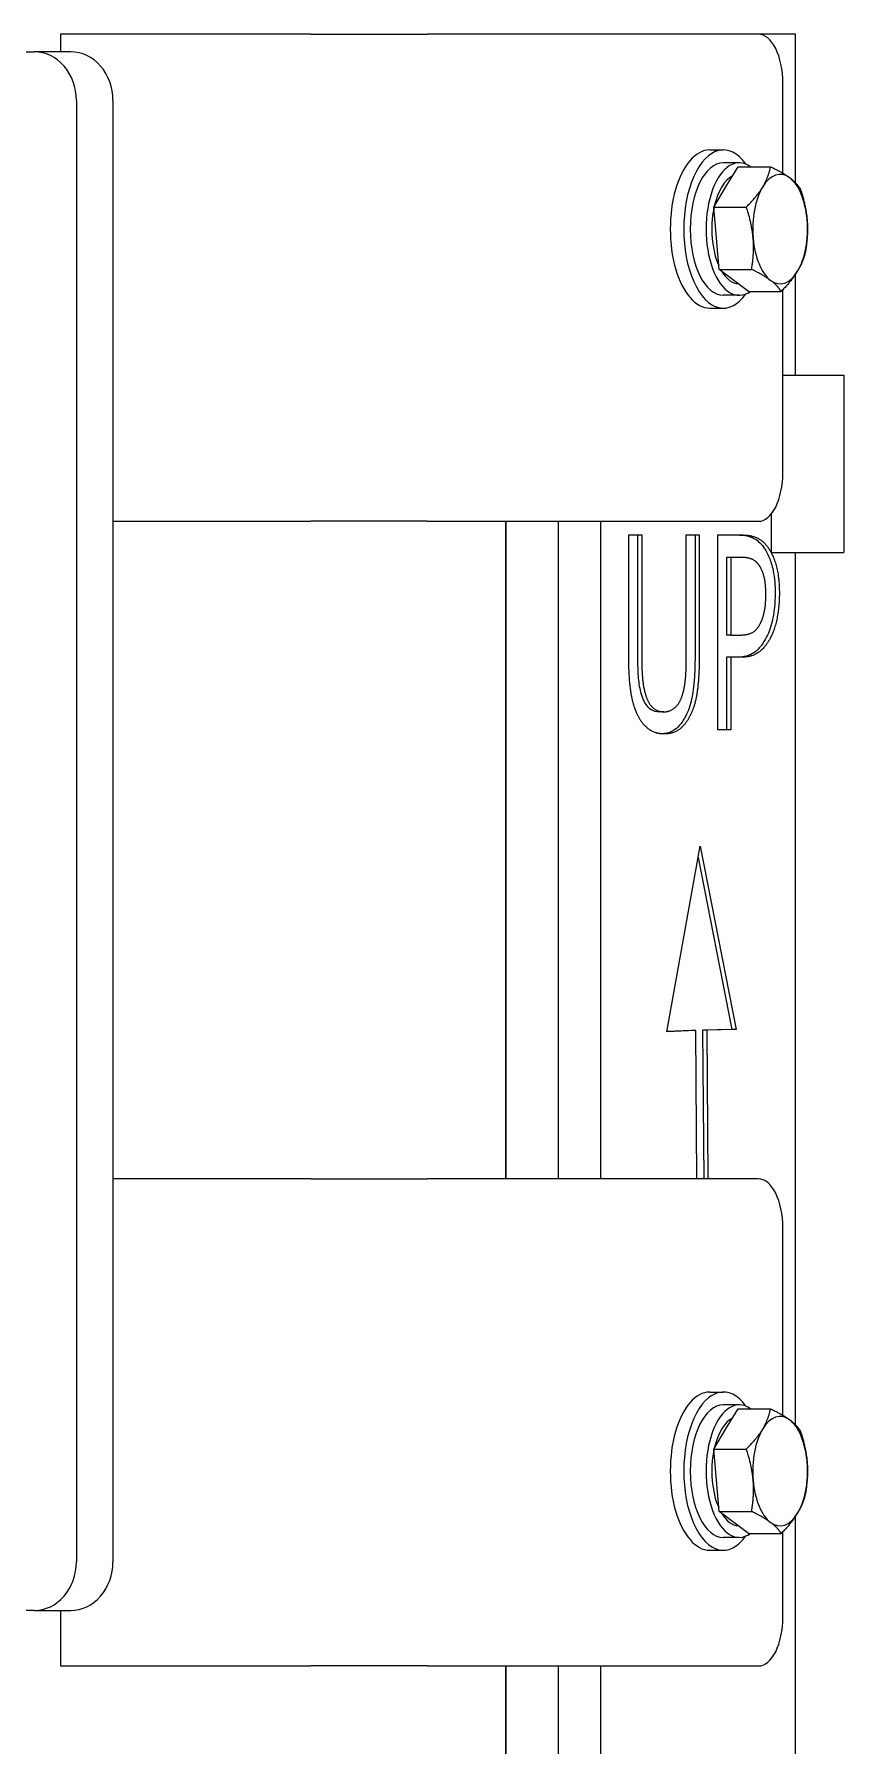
# Model space of a CAD drawing. Header units: inches. Extents: x 12 to 318, y 5 to 204.
# Drawn here: x 240.1 to 244.25, y 78.88 to 87.67 of the extents above; entities that cross this region are included whole.
import ezdxf

# ---------------------------------------------------------------- set-up
doc = ezdxf.new("R2010")
doc.units = ezdxf.units.IN
doc.header["$LTSCALE"] = 9.5
doc.header["$MEASUREMENT"] = 0
doc.layers.add('Visible', color=7, linetype='Continuous', lineweight=18)

msp = doc.modelspace()

# ---------------------------------------------------------------- linework, layer by layer
at = {"layer": 'Visible'}
for p, q in [((240.232354, 87.669365), (240.232354, 87.579365)), ((241.516977, 87.669365), (240.232354, 87.669365)), ((241.516977, 87.669365), (242.114613, 87.669365)), ((243.81554, 87.669365), (242.114613, 87.669365)), ((244.005029, 87.669365), (243.81554, 87.669365)), ((244.005029, 86.907498), (244.005029, 87.669365)), ((228.405472, 87.579365), (240.096815, 87.579365)), ((240.284315, 87.579365), (240.096815, 87.579365)), ((243.94054, 86.955926), (243.94054, 87.419365)), ((240.313321, 87.329365), (240.313321, 79.829365)), ((240.500821, 87.329365), (240.500821, 79.829365)), ((243.56554, 87.075365), (243.634822, 87.075365)), ((243.716229, 87.009365), (243.634822, 87.009365)), ((243.648251, 86.885756), (243.710718, 86.989255)), ((243.710718, 86.989255), (243.877776, 86.989255)), ((243.585784, 86.782258), (243.648251, 86.885756)), ((243.585784, 86.782258), (243.752842, 86.782258)), ((243.599367, 86.622313), (243.585784, 86.782258)), ((243.612949, 86.462368), (243.599367, 86.622313)), ((243.612949, 86.462368), (243.780007, 86.462368)), ((243.688999, 86.405921), (243.612949, 86.462368)), ((243.765048, 86.349475), (243.688999, 86.405921)), ((243.94054, 85.419365), (243.94054, 86.358055)), ((244.005029, 85.919365), (244.005029, 86.4354)), ((243.716229, 86.329365), (243.634822, 86.329365)), ((243.765048, 86.349475), (243.932106, 86.349475)), ((243.56554, 86.263365), (243.634822, 86.263365)), ((243.94054, 85.919365), (244.25348, 85.919365)), ((244.25348, 85.919365), (244.25348, 85.009841)), ((240.500821, 85.169365), (241.516977, 85.169365)), ((242.114613, 85.169365), (241.516977, 85.169365)), ((242.114613, 85.169365), (243.81554, 85.169365)), ((242.517482, 81.794365), (242.517482, 85.169365)), ((242.517484, 85.169365), (242.517484, 81.794365)), ((242.788523, 81.794365), (242.788523, 85.169365)), ((243.005029, 85.169365), (243.005029, 81.794365)), ((243.880029, 85.205204), (243.880029, 85.009841)), ((243.149598, 84.475208), (243.149598, 85.099195)), ((243.149598, 85.099195), (243.216049, 85.099195)), ((243.194398, 85.099195), (243.194398, 84.475208)), ((243.216049, 85.099195), (243.216049, 84.475208)), ((243.444979, 84.471966), (243.444979, 85.099195)), ((243.444979, 85.099195), (243.51143, 85.099195)), ((243.489779, 85.099195), (243.489779, 84.475208)), ((243.51143, 85.099195), (243.51143, 84.475208)), ((243.606649, 84.099195), (243.606649, 85.099195)), ((243.606649, 85.099195), (243.732256, 85.099195)), ((243.673099, 84.984122), (243.651449, 84.984122)), ((243.651449, 84.984122), (243.651449, 84.585419)), ((243.673099, 84.984122), (243.673099, 84.585419)), ((243.728205, 84.984122), (243.673099, 84.984122)), ((243.880029, 85.009841), (244.25348, 85.009841)), ((244.005029, 80.532498), (244.005029, 85.009841)), ((243.673099, 84.585419), (243.651449, 84.585419)), ((243.673099, 84.585419), (243.71848, 84.585419)), ((243.673099, 84.471966), (243.651449, 84.471966)), ((243.651449, 84.471966), (243.651449, 84.099195)), ((243.72942, 84.471966), (243.673099, 84.471966)), ((243.673099, 84.471966), (243.673099, 84.099195)), ((243.330312, 84.191577), (243.308661, 84.191577)), ((243.673099, 84.099195), (243.606649, 84.099195)), ((243.345324, 82.549822), (243.51547, 83.502025)), ((243.51547, 83.502025), (243.700198, 82.561098)), ((243.505154, 83.444292), (243.678547, 82.561098)), ((243.49341, 82.555323), (243.345324, 82.549822)), ((243.471759, 82.555323), (243.345468, 82.550631)), ((243.49341, 82.555323), (243.471759, 82.555323)), ((243.498502, 81.794365), (243.49341, 82.555323)), ((243.678547, 82.561098), (243.528404, 82.556905)), ((243.528404, 82.556905), (243.534172, 81.794365)), ((243.550055, 82.556905), (243.528404, 82.556905)), ((243.700198, 82.561098), (243.550055, 82.556905)), ((243.550055, 82.556905), (243.555822, 81.794365)), ((243.700198, 82.561098), (243.678547, 82.561098)), ((241.516977, 81.794365), (240.500821, 81.794365)), ((241.516977, 81.794365), (242.114613, 81.794365)), ((243.81554, 81.794365), (242.114613, 81.794365)), ((243.94054, 80.580926), (243.94054, 81.544365)), ((243.56554, 80.700365), (243.634822, 80.700365)), ((243.716229, 80.634365), (243.634822, 80.634365)), ((243.648251, 80.510756), (243.710718, 80.614255)), ((243.710718, 80.614255), (243.877776, 80.614255)), ((243.585784, 80.407258), (243.648251, 80.510756)), ((243.585784, 80.407258), (243.752842, 80.407258)), ((243.599367, 80.247313), (243.585784, 80.407258)), ((243.612949, 80.087368), (243.599367, 80.247313)), ((243.612949, 80.087368), (243.780007, 80.087368)), ((243.688999, 80.030921), (243.612949, 80.087368)), ((243.765048, 79.974475), (243.688999, 80.030921)), ((244.005029, 76.919365), (244.005029, 80.0604)), ((243.716229, 79.954365), (243.634822, 79.954365)), ((243.765048, 79.974475), (243.932106, 79.974475)), ((243.94054, 79.544365), (243.94054, 79.983055)), ((243.56554, 79.888365), (243.634822, 79.888365)), ((240.096815, 79.579365), (237.096761, 79.579365)), ((240.096815, 79.579365), (240.284315, 79.579365)), ((240.232354, 79.579365), (240.232354, 79.294365)), ((240.232354, 79.294365), (241.516977, 79.294365)), ((242.114613, 79.294365), (241.516977, 79.294365)), ((242.114613, 79.294365), (243.81554, 79.294365)), ((242.517482, 76.669365), (242.517482, 79.294365)), ((242.517484, 79.294365), (242.517484, 76.669365)), ((242.788523, 76.669365), (242.788523, 79.294365)), ((243.005029, 79.294365), (243.005029, 76.669365))]:
    msp.add_line(p, q, dxfattribs=at)
for centre, major_axis, ratio, start_param, end_param in [((243.81554, 87.419365), (0, 0.25), 0.5, 4.71238898, 6.28318531), ((240.096815, 87.329365), (0, 0.25), 0.8660254, 4.71238898, 6.28318531), ((240.284315, 87.329365), (0, 0.25), 0.8660254, 4.71238898, 6.28318531), ((243.56554, 86.669365), (0, -0.406), 0.5, 3.14159265, 6.28318531), ((243.634822, 86.669365), (0, -0.406), 0.5, 2.53151287, 6.89326509), ((243.634822, 86.669365), (0, 0.34), 0.5, 0, 3.14159265), ((243.716229, 86.669365), (0, -0.34), 0.5, 2.79593383, 6.62884413), ((243.926676, 86.669365), (0, 0.281), 0.5, 5.9278232, 6.97502076), ((243.716229, 86.669365), (0, 0.281), 0.5, 0.24467377, 1.13899712), ((243.926676, 86.669365), (0, -0.281), 0.5, 3.8334281, 4.88062565), ((243.926676, 86.669365), (0, 0.281), 0.5, 4.88062565, 5.9278232), ((243.716229, 86.669365), (0, 0.281), 0.5, 1.18053999, 2.29752601), ((243.926676, 86.669365), (0, 0.281), 0.5, 3.8334281, 4.88062565), ((243.926676, 86.669365), (0, -0.281), 0.5, 4.88062565, 5.9278232), ((243.716229, 86.669365), (0, -0.281), 0.5, 5.59885626, 6.25679015), ((243.926676, 86.669365), (0, -0.281), 0.5, 5.9278232, 6.97502076), ((243.81554, 85.419365), (0, -0.25), 0.5, 0, 1.57079633), ((243.81554, 81.544365), (0, 0.25), 0.5, 4.71238898, 6.28318531), ((243.634822, 80.294365), (0, -0.406), 0.5, 2.53151287, 6.89326509), ((243.56554, 80.294365), (0, -0.406), 0.5, 3.14159265, 6.28318531), ((243.716229, 80.294365), (0, -0.34), 0.5, 2.79593383, 6.62884413), ((243.634822, 80.294365), (0, 0.34), 0.5, 0, 3.14159265), ((243.716229, 80.294365), (0, 0.281), 0.5, 0.24467377, 1.13899712), ((243.926676, 80.294365), (0, 0.281), 0.5, 5.9278232, 6.97502076), ((243.926676, 80.294365), (0, 0.281), 0.5, 4.88062565, 5.9278232), ((243.926676, 80.294365), (0, -0.281), 0.5, 3.8334281, 4.88062565), ((243.716229, 80.294365), (0, 0.281), 0.5, 1.18053999, 2.29752601), ((243.926676, 80.294365), (0, 0.281), 0.5, 3.8334281, 4.88062565), ((243.926676, 80.294365), (0, -0.281), 0.5, 4.88062565, 5.9278232), ((243.716229, 80.294365), (0, -0.281), 0.5, 5.59885626, 6.25679015), ((243.926676, 80.294365), (0, -0.281), 0.5, 5.9278232, 6.97502076), ((240.096815, 79.829365), (0, -0.25), 0.8660254, 0, 1.57079633), ((240.284315, 79.829365), (0, -0.25), 0.8660254, 0, 1.57079633), ((243.81554, 79.544365), (0, -0.25), 0.5, 0, 1.57079633)]:
    msp.add_ellipse(centre, major_axis=major_axis, ratio=ratio, start_param=start_param, end_param=end_param, dxfattribs=at)
for points in [[(243.837044, 86.885756), (243.866035, 86.93379), (243.877776, 86.989255)], [(243.877776, 86.989255), (243.940266, 86.959005), (243.975561, 86.932808)], [(243.752842, 86.782258), (243.808053, 86.837722), (243.837044, 86.885756)], [(243.975561, 86.932808), (244.010855, 86.906611), (244.029875, 86.876361)], [(244.029875, 86.876361), (244.058889, 86.790647), (244.065193, 86.716417)], [(243.78816, 86.622313), (243.781856, 86.696544), (243.752842, 86.782258)], [(244.065193, 86.716417), (244.071497, 86.642186), (244.05704, 86.556472)], [(243.780007, 86.462368), (243.794464, 86.548082), (243.78816, 86.622313)], [(244.05704, 86.556472), (244.0453, 86.501007), (244.016309, 86.452973)], [(243.877792, 86.405921), (243.842498, 86.432118), (243.780007, 86.462368)], [(244.016309, 86.452973), (243.987318, 86.404939), (243.932106, 86.349475)], [(243.932106, 86.349475), (243.913087, 86.379724), (243.877792, 86.405921)], [(243.837044, 80.510756), (243.866035, 80.55879), (243.877776, 80.614255)], [(243.877776, 80.614255), (243.940266, 80.584005), (243.975561, 80.557808)], [(243.975561, 80.557808), (244.010855, 80.531611), (244.029875, 80.501361)], [(243.752842, 80.407258), (243.808053, 80.462722), (243.837044, 80.510756)], [(244.029875, 80.501361), (244.058889, 80.415647), (244.065193, 80.341417)], [(243.78816, 80.247313), (243.781856, 80.321544), (243.752842, 80.407258)], [(244.065193, 80.341417), (244.071497, 80.267186), (244.05704, 80.181472)], [(243.780007, 80.087368), (243.794464, 80.173082), (243.78816, 80.247313)], [(244.05704, 80.181472), (244.0453, 80.126007), (244.016309, 80.077973)], [(243.877792, 80.030921), (243.842498, 80.057118), (243.780007, 80.087368)], [(243.932106, 79.974475), (243.913087, 80.004724), (243.877792, 80.030921)], [(244.016309, 80.077973), (243.987318, 80.029939), (243.932106, 79.974475)]]:
    msp.add_rational_spline(points, [1, 1.0379548493, 1], degree=2, dxfattribs=at)
for points, knots in [([(243.710606, 85.099195), (243.730793, 85.099195), (243.761562, 85.096963), (243.807763, 85.074028), (243.825512, 85.058991), (243.841481, 85.036796)], [-0.725506634, -0.725506634, -0.725506634, -0.725506634, -0.296366495, -0.296366495, 0, 0, 0, 0]), ([(243.841481, 85.036796), (243.852439, 85.021869), (243.862201, 85.004281), (243.877293, 84.967451), (243.885067, 84.944891), (243.898303, 84.878462), (243.901043, 84.837871), (243.901043, 84.797736)], [-0.844477071, -0.844477071, -0.844477071, -0.844477071, -0.544529725, -0.544529725, -0.305823756, -0.305823756, 0, 0, 0, 0]), ([(243.901043, 84.797736), (243.901043, 84.774053), (243.899888, 84.750582), (243.894346, 84.697934), (243.889887, 84.675521), (243.879503, 84.629158), (243.869845, 84.600325), (243.857283, 84.575694)], [-0.48070155, -0.48070155, -0.48070155, -0.48070155, -0.387114958, -0.387114958, -0.268097881, -0.268097881, 0, 0, 0, 0]), ([(243.857283, 84.575694), (243.848672, 84.558741), (243.839274, 84.543767), (243.818726, 84.517689), (243.807773, 84.506923), (243.783744, 84.488866), (243.757251, 84.471966), (243.707769, 84.471966)], [-2.12199044, -2.12199044, -2.12199044, -2.12199044, -1.44284282, -1.44284282, -0.75409962, -0.75409962, 0, 0, 0, 0]), ([(243.194398, 84.475208), (243.194398, 84.409549), (243.197309, 84.373592), (243.202176, 84.325772), (243.207631, 84.298418), (243.215873, 84.273425)], [-0.371862003, -0.371862003, -0.371862003, -0.371862003, -0.228145318, -0.228145318, 0, 0, 0, 0]), ([(243.489779, 84.475208), (243.489779, 84.435261), (243.488625, 84.394124), (243.4814, 84.30168), (243.475297, 84.27096), (243.465174, 84.224581), (243.455047, 84.195479), (243.441967, 84.170508)], [-0.467674705, -0.467674705, -0.467674705, -0.467674705, -0.385613275, -0.385613275, -0.275578199, -0.275578199, 0, 0, 0, 0]), ([(243.215873, 84.273425), (243.220548, 84.259258), (243.226159, 84.24678), (243.240921, 84.222857), (243.249049, 84.214845), (243.271811, 84.196154), (243.290606, 84.191577), (243.308661, 84.191577)], [-0.454531198, -0.454531198, -0.454531198, -0.454531198, -0.37440362, -0.37440362, -0.275150152, -0.275150152, 0, 0, 0, 0]), ([(243.441967, 84.170508), (243.434089, 84.155019), (243.425493, 84.141331), (243.406772, 84.117827), (243.396863, 84.108287), (243.37468, 84.09236), (243.353977, 84.080601), (243.319756, 84.078465)], [-1.62181416, -1.62181416, -1.62181416, -1.62181416, -1.12295259, -1.12295259, -0.62367983, -0.62367983, -0.05863483, -0.05863483, -0.05863483, -0.05863483])]:
    msp.add_open_spline(points, degree=3, knots=knots, dxfattribs=at)
for points in [[(243.732256, 85.099195), (243.776827, 85.099195), (243.839226, 85.070022), (243.863132, 85.036796)], [(243.863132, 85.036796), (243.891089, 84.998709), (243.922694, 84.881205), (243.922694, 84.797736)], [(243.817346, 84.946035), (243.801543, 84.967104), (243.759404, 84.984122), (243.728205, 84.984122)], [(243.853407, 84.793684), (243.853407, 84.845548), (243.835579, 84.921723), (243.817346, 84.946035)], [(243.825044, 84.645386), (243.840036, 84.67537), (243.853407, 84.745872), (243.853407, 84.793684)], [(243.922694, 84.797736), (243.922694, 84.732906), (243.899598, 84.616213), (243.878934, 84.575694)], [(243.71848, 84.585419), (243.758999, 84.585419), (243.808837, 84.611351), (243.825044, 84.645386)], [(243.878934, 84.575694), (243.853002, 84.524641), (243.782905, 84.471966), (243.72942, 84.471966)], [(243.19741, 84.170508), (243.171073, 84.222372), (243.149598, 84.368239), (243.149598, 84.475208)], [(243.216049, 84.475208), (243.216049, 84.405516), (243.224963, 84.311513), (243.237524, 84.273425)], [(243.423504, 84.273425), (243.436065, 84.311513), (243.444979, 84.404706), (243.444979, 84.471966)], [(243.51143, 84.475208), (243.51143, 84.37067), (243.49036, 84.221561), (243.463618, 84.170508)], [(243.237524, 84.273425), (243.250895, 84.232906), (243.297086, 84.191577), (243.330312, 84.191577)], [(243.330312, 84.191577), (243.361511, 84.191577), (243.410133, 84.232906), (243.423504, 84.273425)], [(243.330312, 84.078125), (243.286146, 84.078125), (243.220506, 84.124317), (243.19741, 84.170508)], [(243.463618, 84.170508), (243.439712, 84.123506), (243.376503, 84.078125), (243.330312, 84.078125)]]:
    msp.add_open_spline(points, degree=2, dxfattribs=at)

doc.saveas('drawing.dxf')
